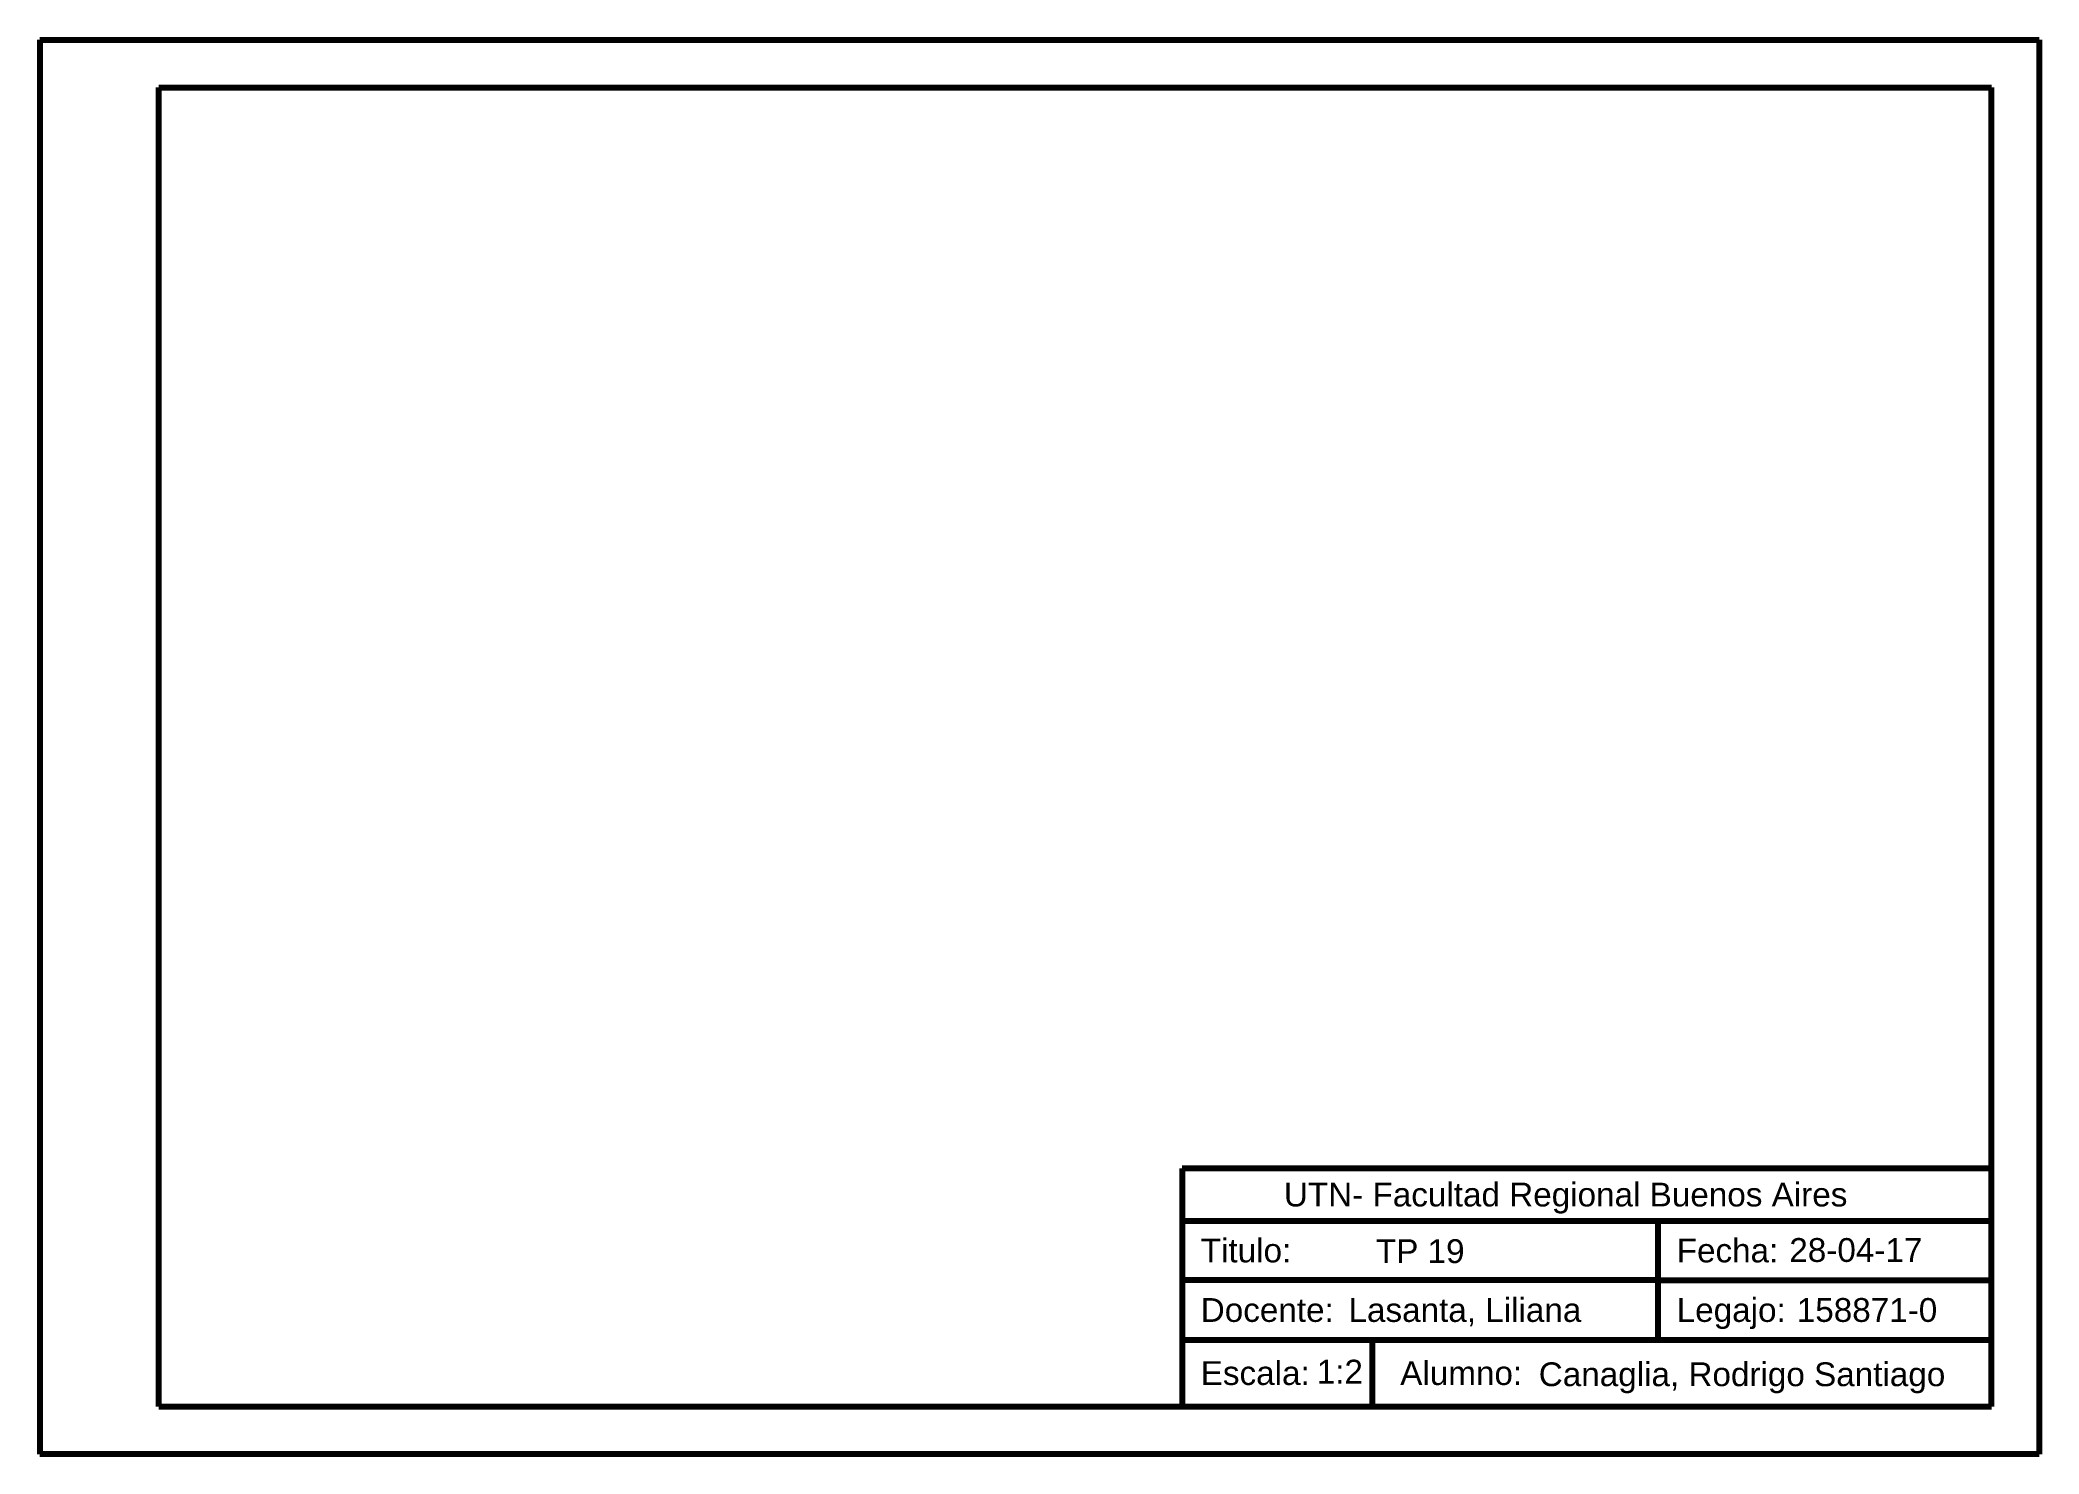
# Paper-space layout 'Presentación2' of a CAD drawing. Header units: millimetres. Extents: x 1 to 421, y 0 to 297.
import ezdxf
from ezdxf.enums import TextEntityAlignment as Align

# ---------------------------------------------------------------- set-up
doc = ezdxf.new("R2010")
doc.units = ezdxf.units.MM
doc.layers.add('Principal', color=80, linetype='Continuous', lineweight=80)
doc.layers.add('Rotulo', color=130, linetype='Continuous', lineweight=80)
doc.styles.get("Standard").update_dxf_attribs({"font": 'arial.ttf'})

# ---------------------------------------------------------------- blocks, each defined once
blk = doc.blocks.new('A$C79FF5B3B')
at = {"layer": 'Rotulo'}
for p, q in [((0, 297), (0, 0)), ((0, 297), (420, 297)), ((420, 297), (420, 0)), ((25, 10), (25, 287)), ((25, 287), (410, 287)), ((410, 10), (410, 287)), ((410, 60), (240, 60)), ((240, 60), (240, 10)), ((240, 49), (410, 49)), ((340, 24), (340, 49)), ((340, 36.5), (240, 36.5)), ((340, 36.5), (410, 36.5)), ((240, 24), (410, 24)), ((279.97, 10), (279.97, 24)), ((25, 10), (410, 10)), ((420, 0), (0, 0))]:
    blk.add_line(p, q, dxfattribs=at)
at = {"layer": 'Rotulo', "char_height": 5, "attachment_point": 1}
for s, width, insert in [('           UTN- Facultad Regional Buenos Aires', 170, (240, 57)), ('  Titulo:', 100, (240, 45.25)), ('  Fecha:', 70, (340, 45.25)), ('  Docente:', 100, (240, 32.75)), ('                  Lasanta, Liliana', 100, (240, 32.75)), ('  Legajo:', 70, (340, 32.75)), ('               158871-0', 70, (340, 32.75)), ('  Escala:', 39.9679, (240, 19.5)), ('   Alumno:', 130.0321, (279.97, 19.5)), ('                  Canaglia, Rodrigo Santiago', 130.0321, (279.97, 19.25))]:
    blk.add_mtext_dynamic_manual_height_columns(s, width=width, gutter_width=25, heights=[0], dxfattribs=dict(at, insert=insert))
at = {"layer": 'Rotulo'}
for tag, p in [('TITULO', (290, 42.61)), ('FECHA', (381.52, 42.85))]:
    blk.add_attdef(tag, text='', height=5, dxfattribs=at).set_placement(p, align=Align.MIDDLE)
blk.add_attdef('E', text='', height=5, dxfattribs=at).set_placement((273.1, 14.8), align=Align.CENTER)

psp = doc.layouts.new('Presentación2')

# ---------------------------------------------------------------- block references
at = {"layer": 'Principal'}
psp.add_blockref('A$C79FF5B3B', (0.65, -0.48), dxfattribs=at).add_auto_attribs({'E': '1:2', 'FECHA': '28-04-17', 'TITULO': 'TP 19'})

doc.saveas('drawing.dxf')
